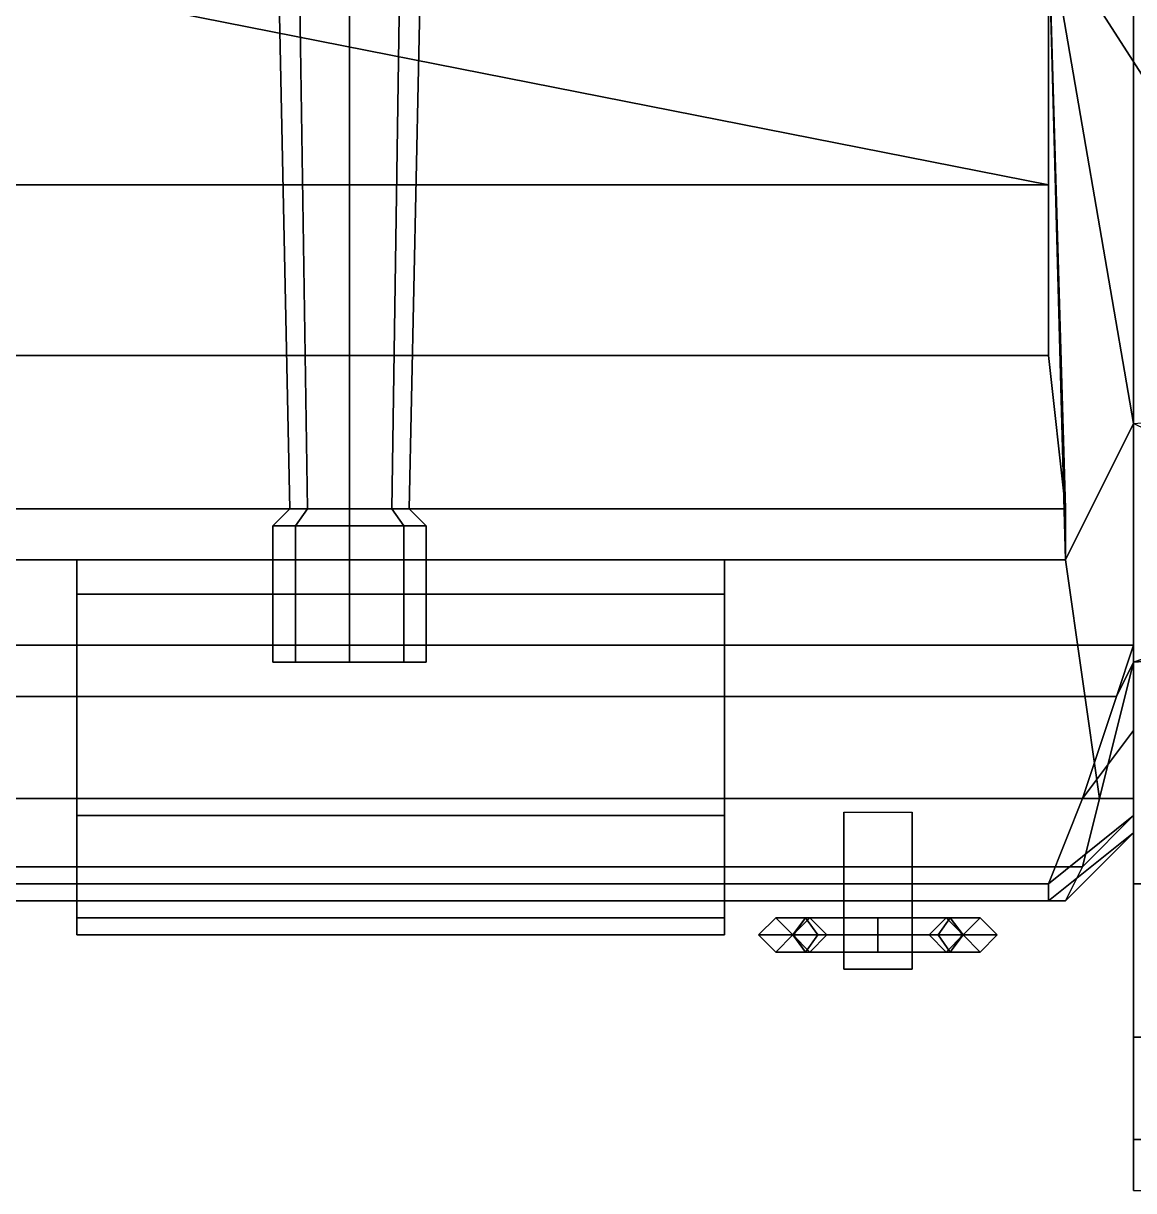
# Model space of a CAD drawing. Header units: millimetres. Extents: x -1.1 to 1.1, y -2.6 to 8.
# Drawn here: x -0.001 to 0.65, y -2.59 to -1.905 of the extents above; entities that cross this region are included whole.
import ezdxf

# ---------------------------------------------------------------- set-up
doc = ezdxf.new("R2010")
doc.units = ezdxf.units.MM
for name, color, linetype in [('fenders', 6, 'Continuous'), ('gun', 1, 'Continuous'), ('tracks', 3, 'Continuous')]:
    doc.layers.add(name, color=color, linetype=linetype)

msp = doc.modelspace()

# ---------------------------------------------------------------- linework, layer by layer
for points in [[(0.65, 2.44, 0.97), (0.65, -2.36, 0.97), (0.65, 2.02615, 0.65385), (0.65, 2.21, 0.73)], [(0.65, -2.36, 0.97), (0.65, -2.36, 0.97), (0.65, 1.95, 0.47), (0.65, 2.02615, 0.65385)], [(-0.65, -2.27, 0.41), (-0.65, 1.97485, 0.41), (0.65, 1.97485, 0.41), (0.65, -2.27, 0.41)], [(0.65, -2.27, 0.41), (0.65, 1.97485, 0.41), (0.65, 1.95, 0.47), (0.65, -2.36, 0.97)], [(0.76, -1.64, 1.35), (0.76, -1.64, 1.35), (0.6, -1.85, 1.35), (0.81808, -2.03808, 1.13)], [(0.6, -2, 1.3), (-0.16, -1.85, 1.35), (-0.6, -1.85, 1.35), (-0.6, -2, 1.3)], [(0.6, -2, 1.3), (0.6, -1.85, 1.35), (-0.16, -1.85, 1.35), (0.6, -2, 1.3)], [(0.65, -2.14, 1.11), (0.6, -1.85, 1.35), (0.6, -1.85, 1.35), (0.61, -2.22, 1.11)], [(0.61, -2.22, 1.11), (0.6, -1.85, 1.35), (0.6, -1.85, 1.35), (0.61, -2.19, 1.17)], [(0.61, -2.19, 1.17), (0.6, -1.85, 1.35), (0.6, -1.85, 1.35), (0.6, -2.1, 1.24)], [(0.6, -2.1, 1.24), (0.6, -1.85, 1.35), (0.6, -1.85, 1.35), (0.6, -2, 1.3)], [(0.81808, -2.03808, 1.13), (0.81808, -2.03808, 1.13), (0.6, -1.85, 1.35), (0.78, -2.13, 1.13)], [(0.78, -2.13, 1.13), (0.78, -2.13, 1.13), (0.6, -1.85, 1.35), (0.65, -2.14, 1.11)], [(0.6, -2.1, 1.24), (0.6, -2, 1.3), (-0.6, -2, 1.3), (-0.6, -2.1, 1.24)], [(0.61, -2.19, 1.17), (0.6, -2.1, 1.24), (-0.6, -2.1, 1.24), (-0.61, -2.19, 1.17)], [(0.65, -2.28, 0.97), (0.65, -2.14, 1.11), (0.61, -2.22, 1.11), (0.63, -2.36, 0.97)], [(0.81808, -2.22192, 1.13), (0.81808, -2.22192, 1.13), (0.65, -2.14, 1.11), (0.65, -2.28, 0.97)], [(0.61, -2.22, 1.11), (0.61, -2.19, 1.17), (-0.61, -2.19, 1.17), (-0.61, -2.22, 1.11)], [(0.63, -2.36, 0.97), (0.61, -2.22, 1.11), (-0.61, -2.22, 1.11), (-0.63, -2.36, 0.97)], [(0.81808, -2.22192, 1.13), (0.81808, -2.22192, 1.13), (0.65, -2.28, 0.97), (0.94, -2.26, 0.97)], [(-0.64, -2.3, 0.44), (-0.65, -2.27, 0.41), (0.65, -2.27, 0.41), (0.64, -2.3, 0.44)], [(0.64, -2.3, 0.44), (0.65, -2.27, 0.41), (0.65, -2.27, 0.41), (0.65, -2.28, 0.44)], [(0.65, -2.37, 0.9), (0.65, -2.28, 0.44), (0.65, -2.27, 0.41), (0.65, -2.36, 0.97)], [(0.62, -2.36, 0.53), (0.64, -2.3, 0.44), (0.65, -2.28, 0.44), (0.65, -2.32, 0.53)], [(0.65, -2.28, 0.97), (0.63, -2.36, 0.97), (0.65, -2.36, 0.97), (0.65, -2.28, 0.97)], [(0.65, -2.38, 0.81), (0.65, -2.32, 0.53), (0.65, -2.28, 0.44), (0.65, -2.37, 0.9)], [(-0.62, -2.36, 0.53), (-0.64, -2.3, 0.44), (0.64, -2.3, 0.44), (0.62, -2.36, 0.53)], [(0.6, -2.41, 0.67), (0.62, -2.36, 0.53), (0.65, -2.32, 0.53), (0.65, -2.37, 0.67)], [(0.65, -2.38, 0.75), (0.65, -2.37, 0.67), (0.65, -2.32, 0.53), (0.65, -2.38, 0.81)], [(-0.63, -2.36, 0.97), (-0.62, -2.4, 0.9), (0.62, -2.4, 0.9), (0.63, -2.36, 0.97)], [(-0.6, -2.41, 0.67), (-0.62, -2.36, 0.53), (0.62, -2.36, 0.53), (0.6, -2.41, 0.67)], [(0.63, -2.36, 0.97), (0.62, -2.4, 0.9), (0.65, -2.37, 0.9), (0.65, -2.36, 0.97)], [(0.52, -2.43, 0.59), (0.48, -2.43, 0.59), (0.48, -2.36789, 0.5521), (0.52, -2.36789, 0.5521)], [(0.48, -2.43, 0.59), (0.48, -2.44, 0.66), (0.48, -2.41, 0.67), (0.48, -2.36789, 0.5521)], [(0.52, -2.44, 0.66), (0.52, -2.43, 0.59), (0.52, -2.36789, 0.5521), (0.52, -2.41, 0.67)], [(0.6, -2.42, 0.75), (0.6, -2.41, 0.67), (0.65, -2.37, 0.67), (0.65, -2.38, 0.75)], [(0.62, -2.4, 0.9), (0.61, -2.42, 0.81), (0.65, -2.38, 0.81), (0.65, -2.37, 0.9)], [(0.61, -2.42, 0.81), (0.6, -2.42, 0.75), (0.65, -2.38, 0.75), (0.65, -2.38, 0.81)], [(-0.62, -2.4, 0.9), (-0.61, -2.42, 0.81), (0.61, -2.42, 0.81), (0.62, -2.4, 0.9)], [(-0.6, -2.42, 0.75), (-0.6, -2.41, 0.67), (0.6, -2.41, 0.67), (0.6, -2.42, 0.75)], [(0.52, -2.41, 0.67), (0.48, -2.41, 0.67), (0.48, -2.44, 0.66), (0.52, -2.44, 0.66)], [(-0.61, -2.42, 0.81), (-0.6, -2.42, 0.75), (0.6, -2.42, 0.75), (0.61, -2.42, 0.81)], [(0.45757, -2.43, 0.45757), (0.4505, -2.44, 0.4505), (0.43, -2.44, 0.5), (0.44, -2.43, 0.5)], [(0.44, -2.43, 0.5), (0.43, -2.44, 0.5), (0.45, -2.44, 0.54828), (0.45757, -2.43, 0.54243)], [(0.46464, -2.44, 0.46464), (0.45757, -2.43, 0.45757), (0.44, -2.43, 0.5), (0.45, -2.44, 0.5)], [(0.45, -2.44, 0.5), (0.44, -2.43, 0.5), (0.45757, -2.43, 0.54243), (0.46464, -2.44, 0.53536)], [(0.46, -2.43, 0.54343), (0.45, -2.44, 0.54828), (0.45, -2.44, 0.64), (0.46, -2.43, 0.63)], [(0.45757, -2.43, 0.54243), (0.45, -2.44, 0.54828), (0.45, -2.44, 0.54828), (0.46, -2.43, 0.54343)], [(0.46, -2.43, 0.63), (0.45, -2.44, 0.64), (0.48, -2.44, 0.64), (0.48, -2.43, 0.63)], [(0.5, -2.43, 0.44), (0.5, -2.44, 0.43), (0.4505, -2.44, 0.4505), (0.45757, -2.43, 0.45757)], [(0.5, -2.44, 0.45), (0.5, -2.43, 0.44), (0.45757, -2.43, 0.45757), (0.46464, -2.44, 0.46464)], [(0.46464, -2.44, 0.53536), (0.45757, -2.43, 0.54243), (0.46, -2.43, 0.54343), (0.47, -2.44, 0.53757)], [(0.47, -2.44, 0.53757), (0.46, -2.43, 0.54343), (0.46, -2.43, 0.63), (0.47, -2.44, 0.62)], [(0.47, -2.44, 0.62), (0.46, -2.43, 0.63), (0.48, -2.43, 0.63), (0.48, -2.44, 0.62)], [(0.52, -2.46, 0.61), (0.48, -2.46, 0.61), (0.48, -2.43, 0.59), (0.52, -2.43, 0.59)], [(0.48, -2.46, 0.61), (0.48, -2.46, 0.64), (0.48, -2.44, 0.66), (0.48, -2.43, 0.59)], [(0.53536, -2.44, 0.46464), (0.54243, -2.43, 0.45757), (0.5, -2.43, 0.44), (0.5, -2.44, 0.45)], [(0.54243, -2.43, 0.45757), (0.5495, -2.44, 0.4505), (0.5, -2.44, 0.43), (0.5, -2.43, 0.44)], [(0.55, -2.44, 0.64), (0.54, -2.43, 0.63), (0.52, -2.43, 0.63), (0.52, -2.44, 0.64)], [(0.54, -2.43, 0.63), (0.53, -2.44, 0.62), (0.52, -2.44, 0.62), (0.52, -2.43, 0.63)], [(0.52, -2.46, 0.64), (0.52, -2.46, 0.61), (0.52, -2.43, 0.59), (0.52, -2.44, 0.66)], [(0.53, -2.44, 0.53757), (0.54, -2.43, 0.54343), (0.54243, -2.43, 0.54243), (0.53536, -2.44, 0.53536)], [(0.54, -2.43, 0.54343), (0.53, -2.44, 0.53757), (0.53, -2.44, 0.62), (0.54, -2.43, 0.63)], [(0.55, -2.44, 0.5), (0.56, -2.43, 0.5), (0.54243, -2.43, 0.45757), (0.53536, -2.44, 0.46464)], [(0.53536, -2.44, 0.53536), (0.54243, -2.43, 0.54243), (0.56, -2.43, 0.5), (0.55, -2.44, 0.5)], [(0.55, -2.44, 0.54828), (0.54, -2.43, 0.54343), (0.54, -2.43, 0.63), (0.55, -2.44, 0.64)], [(0.54243, -2.43, 0.54243), (0.54, -2.43, 0.54343), (0.55, -2.44, 0.54828), (0.54243, -2.43, 0.54243)], [(0.56, -2.43, 0.5), (0.57, -2.44, 0.5), (0.5495, -2.44, 0.4505), (0.54243, -2.43, 0.45757)], [(0.54243, -2.43, 0.54243), (0.55, -2.44, 0.54828), (0.57, -2.44, 0.5), (0.56, -2.43, 0.5)], [(0.4505, -2.44, 0.4505), (0.45757, -2.45, 0.45757), (0.44, -2.45, 0.5), (0.43, -2.44, 0.5)], [(0.43, -2.44, 0.5), (0.44, -2.45, 0.5), (0.45757, -2.45, 0.54243), (0.45, -2.44, 0.54828)], [(0.45757, -2.45, 0.45757), (0.46464, -2.44, 0.46464), (0.45, -2.44, 0.5), (0.44, -2.45, 0.5)], [(0.44, -2.45, 0.5), (0.45, -2.44, 0.5), (0.46464, -2.44, 0.53536), (0.45757, -2.45, 0.54243)], [(0.45, -2.44, 0.54828), (0.46, -2.45, 0.54343), (0.46, -2.45, 0.63), (0.45, -2.44, 0.64)], [(0.45, -2.44, 0.54828), (0.45757, -2.45, 0.54243), (0.46, -2.45, 0.54343), (0.45, -2.44, 0.54828)], [(0.45, -2.44, 0.64), (0.46, -2.45, 0.63), (0.48, -2.45, 0.63), (0.48, -2.44, 0.64)], [(0.5, -2.44, 0.43), (0.5, -2.45, 0.44), (0.45757, -2.45, 0.45757), (0.4505, -2.44, 0.4505)], [(0.5, -2.45, 0.44), (0.5, -2.44, 0.45), (0.46464, -2.44, 0.46464), (0.45757, -2.45, 0.45757)], [(0.45757, -2.45, 0.54243), (0.46464, -2.44, 0.53536), (0.47, -2.44, 0.53757), (0.46, -2.45, 0.54343)], [(0.46, -2.45, 0.54343), (0.47, -2.44, 0.53757), (0.47, -2.44, 0.62), (0.46, -2.45, 0.63)], [(0.46, -2.45, 0.63), (0.47, -2.44, 0.62), (0.48, -2.44, 0.62), (0.48, -2.45, 0.63)], [(0.52, -2.44, 0.66), (0.48, -2.44, 0.66), (0.48, -2.46, 0.64), (0.52, -2.46, 0.64)], [(0.54243, -2.45, 0.45757), (0.53536, -2.44, 0.46464), (0.5, -2.44, 0.45), (0.5, -2.45, 0.44)], [(0.5495, -2.44, 0.4505), (0.54243, -2.45, 0.45757), (0.5, -2.45, 0.44), (0.5, -2.44, 0.43)], [(0.54, -2.45, 0.63), (0.55, -2.44, 0.64), (0.52, -2.44, 0.64), (0.52, -2.45, 0.63)], [(0.53, -2.44, 0.62), (0.54, -2.45, 0.63), (0.52, -2.45, 0.63), (0.52, -2.44, 0.62)], [(0.54, -2.45, 0.54343), (0.53, -2.44, 0.53757), (0.53536, -2.44, 0.53536), (0.54243, -2.45, 0.54243)], [(0.53, -2.44, 0.53757), (0.54, -2.45, 0.54343), (0.54, -2.45, 0.63), (0.53, -2.44, 0.62)], [(0.56, -2.45, 0.5), (0.55, -2.44, 0.5), (0.53536, -2.44, 0.46464), (0.54243, -2.45, 0.45757)], [(0.54243, -2.45, 0.54243), (0.53536, -2.44, 0.53536), (0.55, -2.44, 0.5), (0.56, -2.45, 0.5)], [(0.54, -2.45, 0.54343), (0.55, -2.44, 0.54828), (0.55, -2.44, 0.64), (0.54, -2.45, 0.63)], [(0.55, -2.44, 0.54828), (0.54, -2.45, 0.54343), (0.54243, -2.45, 0.54243), (0.55, -2.44, 0.54828)], [(0.57, -2.44, 0.5), (0.56, -2.45, 0.5), (0.54243, -2.45, 0.45757), (0.5495, -2.44, 0.4505)], [(0.55, -2.44, 0.54828), (0.54243, -2.45, 0.54243), (0.56, -2.45, 0.5), (0.57, -2.44, 0.5)], [(0.52, -2.46, 0.64), (0.48, -2.46, 0.64), (0.48, -2.46, 0.61), (0.52, -2.46, 0.61)]]:
    msp.add_3dface(points)
at = {"layer": 'fenders'}
for points in [[(1.05, -2.41, 0.97), (0.94, -2.26, 0.97), (0.65, -2.28, 0.97), (0.65, -2.41, 0.97)], [(0.65, -2.41, 0.97), (0.65, -2.36, 0.97), (0.65, -2.36571, 0.93), (0.65, -2.41, 0.93)], [(1.05, -2.5, 0.96), (1.05, -2.41, 0.97), (0.65, -2.41, 0.97), (0.65, -2.5, 0.96)], [(0.65, -2.5, 0.96), (0.65, -2.41, 0.97), (0.65, -2.41, 0.93), (0.65, -2.49, 0.92)], [(0.65, -2.56, 0.91), (0.65, -2.5, 0.96), (0.65, -2.49, 0.92), (0.65, -2.53, 0.87)], [(1.05, -2.56, 0.91), (1.05, -2.5, 0.96), (0.65, -2.5, 0.96), (0.65, -2.56, 0.91)], [(0.65, -2.59, 0.82), (0.65, -2.56, 0.91), (0.65, -2.53, 0.87), (0.65, -2.54, 0.82)], [(1.05, -2.59, 0.82), (1.05, -2.56, 0.91), (0.65, -2.56, 0.91), (0.65, -2.59, 0.82)]]:
    msp.add_3dface(points, dxfattribs=at)
at = {"layer": 'gun'}
for points in [[(0.14, -1.48, 1.99), (0.15464, -1.48, 1.95464), (0.16525, -2.19, 1.96525), (0.155, -2.19, 1.99)], [(0.15464, -1.48, 2.02536), (0.14, -1.48, 1.99), (0.155, -2.19, 1.99), (0.16525, -2.19, 2.01475)], [(0.15464, -1.48, 1.95464), (0.19, -1.48, 1.94), (0.19, -2.19, 1.955), (0.16525, -2.19, 1.96525)], [(0.19, -1.48, 2.04), (0.15464, -1.48, 2.02536), (0.16525, -2.19, 2.01475), (0.19, -2.19, 2.025)], [(0.19, -1.48, 1.94), (0.22536, -1.48, 1.95464), (0.21475, -2.19, 1.96525), (0.19, -2.19, 1.955)], [(0.22536, -1.48, 2.02536), (0.19, -1.48, 2.04), (0.19, -2.19, 2.025), (0.21475, -2.19, 2.01475)], [(0.22536, -1.48, 1.95464), (0.24, -1.48, 1.99), (0.225, -2.19, 1.99), (0.21475, -2.19, 1.96525)], [(0.24, -1.48, 1.99), (0.22536, -1.48, 2.02536), (0.21475, -2.19, 2.01475), (0.225, -2.19, 1.99)], [(0.155, -2.19, 1.99), (0.16525, -2.19, 1.96525), (0.15818, -2.2, 1.95818), (0.145, -2.2, 1.99)], [(0.16525, -2.19, 2.01475), (0.155, -2.19, 1.99), (0.145, -2.2, 1.99), (0.15818, -2.2, 2.02182)], [(0.16525, -2.19, 1.96525), (0.19, -2.19, 1.955), (0.19, -2.2, 1.945), (0.15818, -2.2, 1.95818)], [(0.19, -2.19, 2.025), (0.16525, -2.19, 2.01475), (0.15818, -2.2, 2.02182), (0.19, -2.2, 2.035)], [(0.19, -2.19, 1.955), (0.21475, -2.19, 1.96525), (0.22182, -2.2, 1.95818), (0.19, -2.2, 1.945)], [(0.21475, -2.19, 2.01475), (0.19, -2.19, 2.025), (0.19, -2.2, 2.035), (0.22182, -2.2, 2.02182)], [(0.21475, -2.19, 1.96525), (0.225, -2.19, 1.99), (0.235, -2.2, 1.99), (0.22182, -2.2, 1.95818)], [(0.225, -2.19, 1.99), (0.21475, -2.19, 2.01475), (0.22182, -2.2, 2.02182), (0.235, -2.2, 1.99)], [(0.145, -2.2, 1.99), (0.15818, -2.2, 1.95818), (0.15818, -2.28, 1.95818), (0.145, -2.28, 1.99)], [(0.15818, -2.2, 2.02182), (0.145, -2.2, 1.99), (0.145, -2.28, 1.99), (0.15818, -2.28, 2.02182)], [(0.15818, -2.2, 1.95818), (0.19, -2.2, 1.945), (0.19, -2.28, 1.945), (0.15818, -2.28, 1.95818)], [(0.19, -2.2, 2.035), (0.15818, -2.2, 2.02182), (0.15818, -2.28, 2.02182), (0.19, -2.28, 2.035)], [(0.19, -2.2, 1.945), (0.22182, -2.2, 1.95818), (0.22182, -2.28, 1.95818), (0.19, -2.28, 1.945)], [(0.22182, -2.2, 2.02182), (0.19, -2.2, 2.035), (0.19, -2.28, 2.035), (0.22182, -2.28, 2.02182)], [(0.22182, -2.2, 1.95818), (0.235, -2.2, 1.99), (0.235, -2.28, 1.99), (0.22182, -2.28, 1.95818)], [(0.235, -2.2, 1.99), (0.22182, -2.2, 2.02182), (0.22182, -2.28, 2.02182), (0.235, -2.28, 1.99)], [(0.145, -2.28, 1.99), (0.22182, -2.28, 2.02182), (0.19, -2.28, 2.035), (0.15818, -2.28, 2.02182)], [(0.15818, -2.28, 1.95818), (0.235, -2.28, 1.99), (0.22182, -2.28, 2.02182), (0.145, -2.28, 1.99)], [(0.19, -2.28, 1.945), (0.22182, -2.28, 1.95818), (0.235, -2.28, 1.99), (0.15818, -2.28, 1.95818)]]:
    msp.add_3dface(points, dxfattribs=at)
at = {"layer": 'tracks'}
for points in [[(0.41, -2.24, 1.13), (0.41, -2.22, 1.11), (0.03, -2.22, 1.11), (0.03, -2.24, 1.13)], [(0.03, -2.37, 1), (0.03, -2.24, 1.13), (0.03, -2.22, 1.11), (0.03, -2.36, 0.97)], [(0.41, -2.22, 1.11), (0.41, -2.24, 1.13), (0.41, -2.37, 1), (0.41, -2.36, 0.97)], [(0.41, -2.37, 1), (0.41, -2.24, 1.13), (0.03, -2.24, 1.13), (0.03, -2.37, 1)], [(0.03, -2.42, 0.91), (0.03, -2.37, 1), (0.03, -2.36, 0.97), (0.03, -2.4, 0.9)], [(0.03, -2.37, 0.52), (0.03, -2.43, 0.67), (0.03, -2.41, 0.67), (0.03, -2.36, 0.53)], [(0.41, -2.36, 0.97), (0.41, -2.37, 1), (0.41, -2.42, 0.91), (0.41, -2.4, 0.9)], [(0.41, -2.41, 0.67), (0.41, -2.43, 0.67), (0.41, -2.37, 0.52), (0.41, -2.36, 0.53)], [(0.41, -2.42, 0.91), (0.41, -2.37, 1), (0.03, -2.37, 1), (0.03, -2.42, 0.91)], [(0.41, -2.37, 0.52), (0.41, -2.43, 0.67), (0.03, -2.43, 0.67), (0.03, -2.37, 0.52)], [(0.03, -2.44, 0.81), (0.03, -2.42, 0.91), (0.03, -2.4, 0.9), (0.03, -2.42, 0.81)], [(0.41, -2.4, 0.9), (0.41, -2.42, 0.91), (0.41, -2.44, 0.81), (0.41, -2.42, 0.81)], [(0.03, -2.43, 0.67), (0.03, -2.44, 0.75), (0.03, -2.42, 0.75), (0.03, -2.41, 0.67)], [(0.41, -2.42, 0.75), (0.41, -2.44, 0.75), (0.41, -2.43, 0.67), (0.41, -2.41, 0.67)], [(0.41, -2.44, 0.81), (0.41, -2.42, 0.91), (0.03, -2.42, 0.91), (0.03, -2.44, 0.81)], [(0.03, -2.44, 0.75), (0.03, -2.44, 0.81), (0.03, -2.42, 0.81), (0.03, -2.42, 0.75)], [(0.41, -2.42, 0.81), (0.41, -2.44, 0.81), (0.41, -2.44, 0.75), (0.41, -2.42, 0.75)], [(0.41, -2.43, 0.67), (0.41, -2.44, 0.75), (0.03, -2.44, 0.75), (0.03, -2.43, 0.67)], [(0.41, -2.44, 0.75), (0.41, -2.44, 0.81), (0.03, -2.44, 0.81), (0.03, -2.44, 0.75)]]:
    msp.add_3dface(points, dxfattribs=at)

doc.saveas('drawing.dxf')
